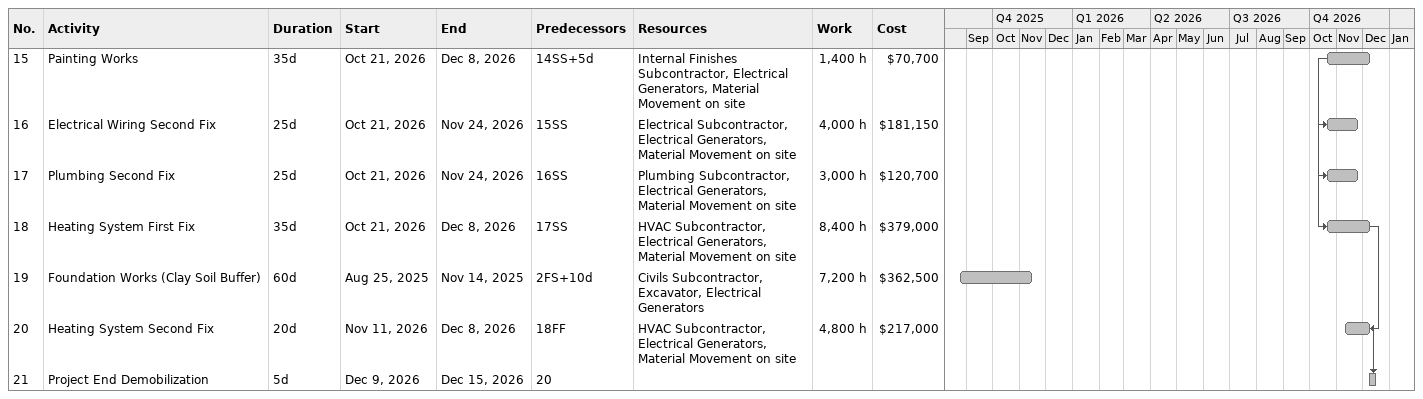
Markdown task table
| ID | Task | Duration | Start | Finish | Predecessors | Resources | Work (h) | Cost ($) |
|---|---|---|---|---|---|---|---|---|
| 15 | Painting Works | 35d | 2026-10-21 | 2026-12-08 | 14SS+5d | Internal Finishes Subcontractor, Electrical Generators, Material Movement on site | 1400 | 70700 |
| 16 | Electrical Wiring Second Fix | 25d | 2026-10-21 | 2026-11-24 | 15SS | Electrical Subcontractor, Electrical Generators, Material Movement on site | 4000 | 181150 |
| 17 | Plumbing Second Fix | 25d | 2026-10-21 | 2026-11-24 | 16SS | Plumbing Subcontractor, Electrical Generators, Material Movement on site | 3000 | 120700 |
| 18 | Heating System First Fix | 35d | 2026-10-21 | 2026-12-08 | 17SS | HVAC Subcontractor, Electrical Generators, Material Movement on site | 8400 | 379000 |
| 19 | Foundation Works (Clay Soil Buffer) | 60d | 2025-08-25 | 2025-11-14 | 2FS+10d | Civils Subcontractor, Excavator, Electrical Generators | 7200 | 362500 |
| 20 | Heating System Second Fix | 20d | 2026-11-11 | 2026-12-08 | 18FF | HVAC Subcontractor, Electrical Generators, Material Movement on site | 4800 | 217000 |
| 21 | Project End Demobilization | 5d | 2026-12-09 | 2026-12-15 | 20 |  |  |  |
